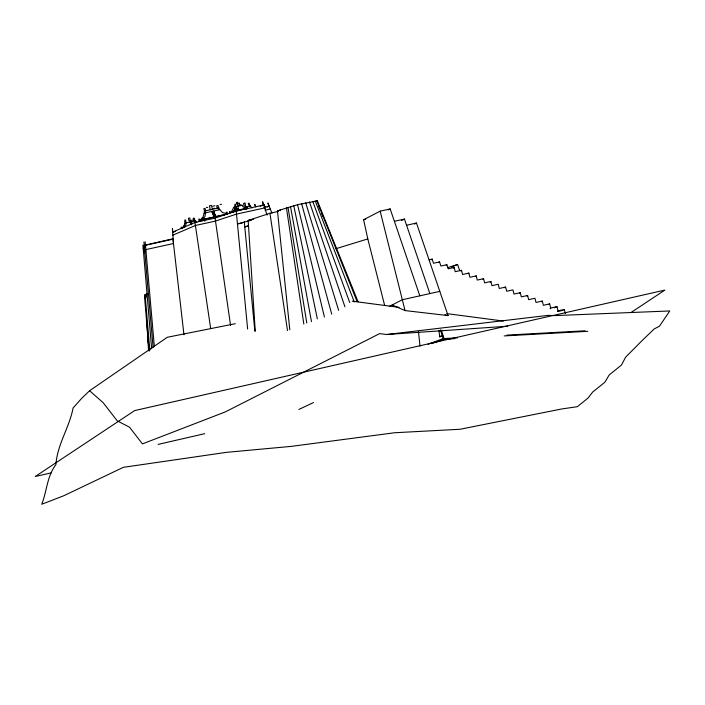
<?xml version="1.0" encoding="UTF-8"?>
<svg xmlns="http://www.w3.org/2000/svg" width="705" height="705" viewBox="0 0 705 705"><rect width="100%" height="100%" fill="white"/><g stroke="black" fill="none" stroke-linecap="round" stroke-linejoin="round"><path stroke-width="1.06" d="M233.443 208.037L231.663 211.465L229.9 212.725L229.61 211.491L230.218 212.619M238.158 208.363L237.841 210.09L229.9 212.725L232.024 212.293M142.921 245.067L151.645 348.711M143.908 241.93L153.091 347.38M145.177 241.815L154.333 346.393M143.212 248.565L144.225 245.358L173.033 238.748M143.468 251.641L145.494 245.234L173.104 239.145M144.869 252.769L145.873 249.588L173.474 243.525L172.417 228.446L172.725 232.042M147.213 294.073L145.098 294.54L144.499 296.435L149.134 351.152M145.468 298.885L147.037 293.923M146.728 322.731L148.905 350.544M147.979 339.625L148.517 350.403M247.094 208.222L247.12 206.882L247.411 208.116L244.873 207.711L242.969 206.715L242.062 205.252L235.373 206.953L233.602 211.5L234.598 210.557M235.197 209.676L233.875 211.412L234.888 210.478M184.023 225.997L184.789 223.415L185.979 222.903L195.373 220.832L196.774 222.489M184.014 226.014L181.432 228.508L181.141 227.274L181.793 227.125L182.084 228.367L181.432 228.508L183.247 227.715M431.566 259.81L432.2 259.105L433.487 263.256L439.532 261.899L440.933 266.023L446.864 264.692L448.265 268.808L454.179 267.486L455.227 271.689L461.519 270.279L462.568 274.492L468.869 273.082L469.918 277.285L476.21 275.875L477.259 280.088L483.56 278.678L484.608 282.881L490.9 281.471L491.949 285.684L498.25 284.274L499.299 288.477L505.591 287.067L506.78 291.244L512.932 289.861L513.98 294.073L520.272 292.663L521.321 296.875L527.622 295.457L528.671 299.669L534.963 298.259L536.011 302.471L542.312 301.053L543.361 305.265L549.653 303.855L550.702 308.067L550.067 308.764M438.898 262.604L439.532 261.899M446.23 265.397L446.864 264.692M453.544 268.182L454.179 267.486M460.885 270.984L461.519 270.279M468.235 273.778L468.869 273.082M475.575 276.58L476.21 275.875M482.925 279.374L483.56 278.678M490.266 282.176L490.9 281.471M440.431 329.825L443.375 339.272L444.009 338.576L457.51 337.827M445.877 339.14L446.512 338.435M504.956 287.772L505.591 287.067M519.638 293.359L520.272 292.663M526.987 296.162L527.622 295.457M541.678 301.758L542.312 301.053M549.019 304.551L549.653 303.855M557.417 311.566L558.052 310.861L557.003 306.649L554.262 307.821M563.709 310.147L564.344 309.451L565.392 313.663M184.155 227.327L184.807 227.177L184.525 225.944L183.864 226.085C184.305 228.728 186.437 224.331 185.979 222.903A4.036 1.084 77.6 0 1 185.433 222.454L184.675 220.145L185.547 219.951L185.926 221.59L185.062 221.775A4.371 1.172 77.6 0 1 184.78 223.379M89.606 390.737L81.577 398.448L73.073 408.019C69.372 427.697 57.299 444.317 55.915 464.604C46.953 476.254 46.953 491.129 41.754 504.251L63.776 495.747L123.349 467.327L226.411 452.354L291.244 446.38L394.624 432.747L460.048 429.266L561.859 408.944L577.351 406.688L588.032 398.061L592.614 392.112L604.899 382.189L609.19 374.972L621.466 365.049L625.608 357.206L642.264 340.418L654.187 328.962L659.51 326.159L669.75 310.958L554.958 315.602L548.182 315.364L386.578 334.523L379.651 333.615L225.203 411.949L142.445 443.886L129.491 427.168L117.268 420.885L103.159 402.687L89.606 390.737L167.314 337.272L235.294 323.71M631.116 312.465L664.85 290.09L134.637 410.592L35.25 476.501L51.35 472.843M316.818 201.181L317.356 200.837L358.078 301.775M250.002 206.151L250.257 206.001A4.371 0.758 77.3 0 1 249.57 204.855M384.622 305.318L367.807 238.924L363.604 219.731L380.162 211.156L390.165 208.927L419.819 295.827M388.217 209.94L390.165 208.927M401.638 220.515L404.458 219.061L429.883 293.588M414.584 224.014L416.488 223.036L448.063 315.584L405.031 310.579L392.183 304.974M389.283 306.472L402.317 299.731L439.805 291.368M298.849 409.455L313.487 402.555M200.123 220.938L199.691 219.088L198.695 219.308L199.127 221.159L202.925 217.431L204.053 213.536L205.578 212.822L219.81 209.658L222.516 212.54M225.098 214.62L204.309 219.237L201.568 220.524L203.648 220.066M441.647 335.906L439.691 336.796L438.986 330.478M172.769 235.197L195.408 225.494L215.122 221.159L236.51 214.108L264.675 207.922M267.142 207.076L269.187 206.204L263.987 207.34M451.579 267.036L457.589 264.454L459.704 270.667M442.59 335.554L439.691 336.796L442.731 335.809M428.058 344.216L443.912 338.321M446.723 338.629L431.434 343.608M289.808 329.843L277.462 210.813L297.554 204.67L317.356 200.837M235.126 205.816L235.162 204.045L235.611 206.221M231.601 212.293L245.71 208.548M245.366 208.795L247.411 208.116L237.841 210.09L237.55 208.847L237.523 210.196M260.26 206.16L263.696 205.032L236.21 211.068L214.681 218.171L194.968 222.498L172.513 232.13L175.668 231.434M237.462 223.97L251.359 220.172M255.236 331.13L248.169 220.436L269.936 213.254L278.316 211.412M248.504 225.635L244.776 226.869L247.843 226.208M447.605 267.688L457.589 264.454M335.924 248.706L367.807 238.924M158.14 444.397L204.723 433.681M249.561 204.829L248.68 205.032L248.301 203.401L249.182 203.199L249.623 205.657A4.036 0.696 77.3 0 1 249.57 206.257M363.604 219.731L365.604 219.281M394.386 221.299L404.458 219.061M406.565 225.248L416.488 223.036M429.178 259.784L432.2 259.105M550.702 308.067L557.003 306.649M558.052 310.861L564.344 309.451M558.466 311.328L562.66 310.385M206.345 207.64L207.737 207.332M212.681 206.23L214.91 205.737M220.083 204.591L221.476 204.283M212.672 208.662L214.487 208.257M226.543 214.205L226.111 212.355L227.107 212.135L227.539 213.985L202.643 219.511L199.127 221.159L204.362 220.004M265.115 210.187L270.315 209.041M277.462 210.813L280.608 210.116M248.169 220.436L253.439 219.281M238.475 223.749L242.52 222.859M386.578 334.523L507.662 326.212M507.001 335.104L585.079 330.795M443.375 339.272L454.672 338.656M504.163 335.924L587.75 331.315M227.539 213.985L222.533 212.549M352.253 301.185L399.004 307.336M446.847 313.628L503.388 321.057M444.908 314.738L448.063 315.584M252.02 207.931L250.257 206.001L244.891 207.208A3.375 0.582 77.3 0 0 245.19 208.407M214.452 216.893L212.989 214.523A6.847 1.295 73.2 0 1 211.844 211.429L214.452 216.893L213.377 215.351M214.637 216.25L215.087 216.752L214.646 216.144M215.281 215.589L215.941 216.558L213.544 211.051L214.435 213.809M191.178 224.595L191.064 224.384A4.538 1.022 73.2 0 1 190.112 221.987L191.496 224.701M215.06 215.192L214.637 214.302M192.095 223.564L191.24 221.74L191.998 223.899M213.756 214.646L213.968 215.113M213.782 214.487L213.994 214.954M191.434 224.023L191.02 223M191.407 224.128L190.993 223.062M316.818 200.749L357.109 301.617M318.854 206.292L320.07 209.359M321.7 213.448L322.925 216.514M271.927 213.13L267.9 202.952L268.949 206.301M315.241 200.925L354.28 301.916M246.75 208.812L246.036 206.953L246.715 209.121M312.747 201.339L349.742 302.56M265.336 207.852L264.146 204.565L265.124 207.94M309.486 201.965L344.93 306.807M267.098 215.096L262.577 201.718L263.309 205.155M255.924 206.671L254.69 204.318L255.536 206.803M213.166 213.042L213.351 213.606M441.392 330.169L444.009 338.576M305.688 202.767L338.647 310.367M190.782 222.251L190.676 221.863A3.296 0.881 77.6 0 0 190.773 222.269L190.896 222.63M245.781 208.231L245.675 207.852A3.296 0.573 77.3 0 0 245.772 208.283M301.625 203.692L331.711 314.13M245.56 207.473L245.463 207.085A3.296 0.573 77.3 0 0 245.56 207.49M380.162 211.156L405.031 310.579M297.554 204.67L324.415 317.021M217.255 208.239L216.673 205.79L217.986 205.499L219.405 209.385A6.415 1.489 77.5 0 0 219.81 209.658M212.39 209.323L211.474 205.402L209.367 205.869L210.293 209.782M205.649 210.821L205.067 208.372L203.763 208.662L205.173 212.54A6.415 1.489 77.5 0 0 205.578 212.822L204.97 216.461L202.643 219.511L202.203 217.66L203.199 217.44L203.63 219.29M204.309 219.237L204.776 221.229M193.593 219.898L193.214 218.268L194.078 218.074L194.836 220.383A4.036 1.084 77.6 0 0 195.373 220.824M190.385 220.603L189.768 217.995L188.385 218.303L188.993 220.912L194.465 219.704A4.371 1.172 77.6 0 1 194.316 221.035M293.756 205.64L317.338 318.827M290.504 206.53L311.46 321.595M288.001 207.288L306.781 323.005M286.433 207.852L303.837 324.062M269.936 213.254L287.508 330.557M215.069 218.039L214.567 214.637L230.57 325.419M210.698 328.671L194.465 219.105L194.756 222.586M172.981 239.198L183.961 334.778M418.435 331.376L420.021 346.111M244.274 221.722L254.884 331.244M247.64 329.041L235.875 207.605L235.823 211.192M145.098 294.54L149.83 350.314M238.158 208.354L237.911 206.107A4.477 3.93 71.4 0 0 239.691 204.318L238.863 202.811L239.251 204.441L240.528 204.917A4.159 3.657 71.4 0 0 242.062 205.252M204.053 213.527A7.085 1.648 77.5 0 0 204.344 212.108L204.335 211.112L218.559 207.949L218.576 208.706A6.953 1.613 77.5 0 1 218.568 208.944M235.153 205.834A4.477 3.93 71.4 0 1 233.364 207.587M235.955 207.587L234.148 211.315L235.919 206.776L235.955 207.587M237.153 202.326L236.483 202.547L237.092 205.155L237.761 204.935L237.153 202.326M244.935 203.119L243.525 203.445L244.133 206.054L245.551 205.737L244.935 203.119M212.848 211.826L212.698 211.244L212.831 211.852M235.69 207.27L235.646 206.865A3.234 2.846 71.4 0 1 235.752 207.27"/></g></svg>
